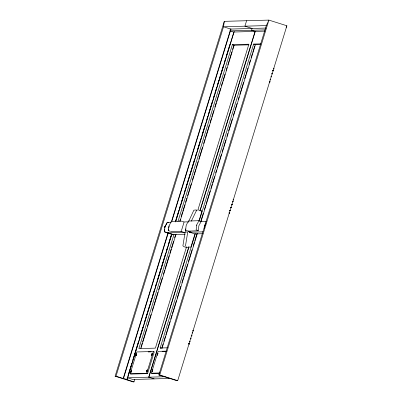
<?xml version="1.0" encoding="UTF-8"?>
<svg xmlns="http://www.w3.org/2000/svg" width="402" height="402" viewBox="0 0 402 402"><rect width="100%" height="100%" fill="white"/><g stroke="black" fill="none" stroke-linecap="round" stroke-linejoin="round"><path stroke-width="0.6" d="M164.719 229.296L164.453 231.738L167.855 232.813M164.855 228.075C164.096 226.668 166.217 226.783 164.76 226.803M204.256 228.723L204.603 225.607L206.065 222.839M224.291 21.346L223.507 26.783L116.012 376.197L115.118 376.222L224.291 21.346L268.903 20.1L286.882 25.778L177.709 380.654L176.815 380.679L158.835 374.996L266.33 25.582L268.903 20.1L159.73 374.971L158.835 374.996M168.187 230.562L169.096 225.924M168.604 228.879L168.353 230.602L169.996 231.12M168.77 227.728L169.031 225.964L171.071 221.758M185.051 232.582L182.9 245.813C183.704 246.944 187.287 248.044 188.372 246.984M165.081 226.859L164.81 226.638M189.327 247.074L190.89 247.129L194.97 233.919L203.01 233.693M196.799 225.19L196.121 229.823L198.312 230.517L198.834 225.834L201.035 221.673L198.839 220.979L196.508 225.2L196.764 225.15M130.821 371.393C132.082 369.147 130.112 373.548 131.208 371.212C130.027 375.493 133.117 367.729 130.861 371.373M135.987 354.881L136.378 354.011L135.886 355.509L136.293 354.659L135.992 354.881L136.293 354.659L136.017 354.609M146.509 370.956L146.891 370.77L146.504 371.644L147.313 369.89L146.655 372.031L146.976 370.121L146.866 370.88M151.901 354.413C151.072 358.016 153.785 350.835 151.594 354.398M152.127 370.835C153.046 369.292 151.695 371.368 152.393 370.719M157.217 354.288L157.529 354.067L157.293 355.323L157.986 353.217L157.142 354.936L157.614 353.413L157.458 354.278L157.167 354.257M201.166 221.713L201.211 221.396M167.689 232.517L167.644 232.838L185.392 232.346L184.875 232.175M186.754 247.029L186.704 247.336M152.353 370.81L152.202 371.875L152.86 369.734L152.026 371.463L152.197 370.569M230.12 29.974L230.401 29.065L266.179 28.06M116.012 376.197L123.203 378.468L168.006 232.828M171.513 221.442L230.698 29.055L223.507 26.783L266.33 25.582M123.203 378.468L123.499 378.458L168.307 232.813M171.81 221.422L230.999 29.024M134.73 379.478L133.992 381.875L126.801 379.604L127.354 377.805M128.092 375.408L131.776 363.423M132.886 359.825L134.173 355.629M134.544 354.428L138.6 341.248M139.338 338.846L143.027 326.861M144.132 323.263L145.423 319.072M145.79 317.871L149.845 304.686M150.584 302.289L151.876 298.093M152.242 296.897L154.273 290.304M155.378 286.706L156.303 283.712M157.036 281.31L161.096 268.129M161.83 265.727L163.122 261.536M163.493 260.335L165.518 253.742M166.624 250.144L167.549 247.15M168.287 244.753L171.604 233.964M175.478 221.376L176.398 218.381M176.764 217.186L178.795 210.593M179.533 208.191L180.825 204M181.191 202.799L183.222 196.206M184.327 192.608L185.618 188.417M185.985 187.216L190.04 174.031M190.779 171.634L192.071 167.438M192.437 166.242L194.467 159.649M195.573 156.051L196.498 153.056M197.231 150.655L200.92 138.67M202.025 135.072L203.317 130.881M203.688 129.68L205.347 124.288M206.819 119.489L207.744 116.495M208.482 114.098L212.166 102.113M213.276 98.515L214.562 94.319M214.934 93.123L216.593 87.726M217.331 85.33L218.989 79.938M219.728 77.536L221.02 73.345M221.386 72.144L223.417 65.551M224.522 61.953L225.442 58.958M226.18 56.561L229.869 44.577M127.72 377.176L171.674 234.301M175.553 221.693L233.914 31.989M126.801 379.604L127.097 379.594L171.905 233.949M175.594 221.959L234.23 31.361M167.775 232.652L167.961 233.004L173.046 234.451M130.137 373.79L136.856 351.951L153.363 351.489L154.262 351.77L147.544 373.609L131.037 374.071L130.137 373.79L146.645 373.327L147.544 373.609M174.096 234.1L138.871 348.594L155.383 348.132L186.548 246.828M177.965 221.512L232.371 44.677L248.878 44.215L197.799 210.261M140.921 347.393L142.213 343.197M142.579 341.996L146.64 328.806M147.373 326.409L151.062 314.419M152.172 310.821L153.463 306.625M153.83 305.425L157.891 292.239M158.624 289.837L159.916 285.641M160.287 284.445L162.313 277.847M163.423 274.249L164.714 270.054M165.081 268.858L169.136 255.667M169.875 253.27L171.167 249.069M171.538 247.873L173.563 241.275M174.674 237.682L175.594 234.683M179.835 220.894L180.387 219.095M181.126 216.698L182.418 212.502M182.789 211.301L184.814 204.708M185.553 202.306L186.845 198.111M187.583 195.714L191.272 183.724M192.377 180.126L193.669 175.93M194.04 174.729L195.699 169.332M196.065 168.136L198.096 161.539M198.834 159.142L202.523 147.152M203.628 143.554L204.919 139.358M205.286 138.157L209.347 124.972M210.085 122.57L211.377 118.374M211.743 117.178L213.774 110.58M214.879 106.982L216.17 102.786M216.537 101.59L220.597 88.4M221.336 86.003L222.628 81.802M222.994 80.606L225.025 74.008M226.13 70.415L227.055 67.415M227.788 65.018L231.848 51.828M232.587 49.431L233.879 45.235M140.856 348.564L176.076 234.07M179.95 221.482L234.165 45.245L248.843 44.833M181.443 230.653L184.056 222.17M246.597 20.723L244.918 26.185L252.109 28.457L251.546 30.276L255.144 31.411M185.277 231.105L185.97 228.844M151.705 354.167C152.981 351.926 150.579 357.318 151.986 354.222L151.755 354.398M146.645 373.327L153.363 351.489M154.127 378.89L132.931 379.483L127.534 377.779L148.73 377.187L188.809 246.913M200.075 210.291L255.109 31.396M188.955 246.908L148.881 377.182L165.086 376.729M200.035 210.889L255.26 31.391M159.644 373.272L152.303 373.478L151.403 373.192L158.122 351.353L166.684 351.117M199.005 220.793L201.975 211.06L198.442 209.924M161.041 348.283L160.142 348.001L195.362 233.507M199.236 220.919L253.637 44.084L260.978 43.878M161.82 347.996L163.117 343.78M163.85 341.404L165.513 335.987M165.88 334.806L169.94 321.6M170.674 319.218L171.971 315.002M172.332 313.826L176.398 300.616M177.126 298.239L180.825 286.229M181.925 282.651L183.222 278.435M183.583 277.254L187.649 264.049M188.377 261.667L192.071 249.662M193.176 246.079L194.467 241.868M194.834 240.682L197.05 233.477M200.739 221.487L203.322 213.09M204.427 209.507L205.718 205.301M206.085 204.11L210.145 190.91M210.879 188.523L212.176 184.317M212.542 183.126L214.573 176.523M215.678 172.935L216.603 169.93M217.336 167.539L221.396 154.343M222.13 151.951L223.427 147.75M223.793 146.559L225.823 139.956M226.929 136.363L227.849 133.363M228.587 130.972L232.276 118.972M233.381 115.384L234.673 111.178M235.044 109.987L237.074 103.389M238.175 99.796L239.1 96.792M239.838 94.4L243.527 82.405M244.632 78.812L245.923 74.611M246.29 73.415L247.954 68.018M249.059 64.42L250.351 60.225M251.089 57.828L252.381 53.632M252.747 52.431L254.778 45.838M161.941 348.569L197.347 233.477M201.035 221.487L255.436 44.652L260.938 44.496M157.483 354.167L157.282 354.072M165.001 226.808L167.312 222.447M188.201 222.341L193.864 210.196L195.673 209.975L197.015 210.367M191.317 221.165L196.749 209.944M286.108 27.426L286.882 25.778M198.387 230.718L188.101 231.165L188.95 231.421M188.252 221.19L186.196 225.411L185.523 230.225L188.9 231.472M183.669 222.105L184.096 221.904M188.342 221.055L198.935 220.678M229.838 30.884L265.194 29.894M234.054 31.999L265.069 31.135M200.945 211.065L201.965 211.04M171.272 221.452L181.593 221.165L183.528 221.673M167.579 222.356L171.322 222.251M201.055 221.422L206.673 221.266M184.473 221.939L187.402 221.859M189.608 232.225C189.432 231.477 188.518 232.381 189.608 232.225L203.126 231.843M172.815 234.537L185.186 234.195M192.699 330.72L193.452 330.921M160.142 348.001L167.478 347.795M148.147 351.941L151.207 351.856M162.081 351.554L165.75 351.448M130.901 371.433L130.962 371.217M151.403 373.192L159.966 372.955M170.483 378.433L154.273 378.885L148.73 377.187M133.992 381.875L133.097 381.9L115.118 376.222M157.182 354.227L157.458 354.278M146.569 370.734L146.82 370.986M191.015 232.185L190.548 232.085M273.747 68.782L273.581 68.692M273.395 70.888L273.033 70.782M271.174 76.465L271.687 76.606M269.963 79.516L270.27 79.686M233.351 199.789L233.763 199.889M231.12 207.558L230.462 207.311M231.376 207.633L231.1 207.573M229.909 210.638L230.401 210.809L229.798 210.603M229.698 213.095L229.09 212.939M192.774 332.946L192.337 332.771M191.422 335.464L191.99 335.67M190.468 338.449L190.844 338.595M189.844 341.509C189.231 341.353 190.829 341.78 189.568 341.378M189.387 344.122L188.779 343.966M231.055 207.759L231.316 207.834L230.994 207.749M193.447 330.931L192.819 330.756M188.784 343.398L189.533 343.66L188.694 343.383M272.089 73.481L272.28 73.531M231.688 204.497L232.07 204.578L231.808 204.472M204.734 225.688L205.11 225.648L204.784 225.522M232.989 201.894L232.647 201.744M192.739 332.72L192.322 332.534M189.382 343.64L189.121 343.554M269.908 81.5C269.134 81.264 270.918 81.867 269.662 81.43M229.351 212.462L229.843 212.633L229.276 212.422M232.919 201.658L233.195 201.719L232.597 201.502M191.628 335.871L191.91 335.926L191.166 335.66M190.789 338.605L191.066 338.665L190.583 338.484M190.729 338.806L191.005 338.866L190.618 338.72M273.792 68.812L274.074 68.863L273.551 68.732M270.43 79.727L270.707 79.787L270.32 79.646M189.573 341.71L190.091 341.841L189.488 341.635M231.808 204.794L232.215 204.904L231.828 204.759M181.925 231.668L180.82 231.371L170.614 231.612M272.013 73.732L272.526 73.873L272.038 73.697M271.41 76.546L271.079 76.45M271.109 76.666L271.626 76.807L271.064 76.591M231.778 204.512L232.301 204.643L231.733 204.437M231.703 204.764L231.909 204.789M272.878 70.516L273.285 70.616L272.767 70.42M272.722 70.481L273.511 70.682L273.023 70.511M272.702 70.621L273.45 70.883M269.265 81.792L270.013 82.058L269.224 81.852M233.014 199.628L233.451 199.784M230.632 207.362L231.381 207.628M229.733 210.296L230.482 210.558L229.989 210.387M228.914 212.884L229.703 213.085M192.086 332.68L192.603 332.876M230.869 31.205L233.436 32.019M253.637 44.084L255.436 44.652M232.371 44.677L234.165 45.245M168.815 222.482L167.348 222.195L164.956 226.638L164.383 231.833L173.141 234.778M191 232.18L188.171 231.286L187.935 230.869M194.97 233.919L190.116 232.386A1.276 1.261 88.4 0 1 189.93 232.029M185.493 231.532L187.654 232.512L185.503 245.763L185.784 246.15M159.73 374.971L177.709 380.654M123.499 378.458L127.097 379.594M273.501 68.652L273.948 68.807M272.842 70.677L273.199 70.802M272.043 73.405C273.445 73.852 271.395 73.32 272.365 73.511M271.124 76.39L271.692 76.596M232.537 201.709L232.833 201.809M188.824 343.906L189.392 344.117M272.285 73.767L271.923 73.661L272.219 73.762M232.713 201.543L232.979 201.643M192.402 332.57L192.669 332.675M191.744 335.569L191.95 335.65M183.568 232.281L183.99 232.381L181.151 231.482L180.91 231.065M233.371 199.754L233.723 199.869M131.178 371.669L131.404 371.041L131.178 371.669M136.268 355.117L136.509 354.499L136.268 355.117M146.861 371.232L147.102 370.609L146.861 371.232M151.956 354.68L152.192 354.061L151.956 354.68M136.032 355.609C136.7 356.087 137.213 351.383 136.032 355.609M152.413 371.041L152.644 370.448L152.413 371.041M157.504 354.489L157.735 353.901L157.504 354.489M270.787 79.536L270.38 79.425L270.792 79.526"/></g></svg>
